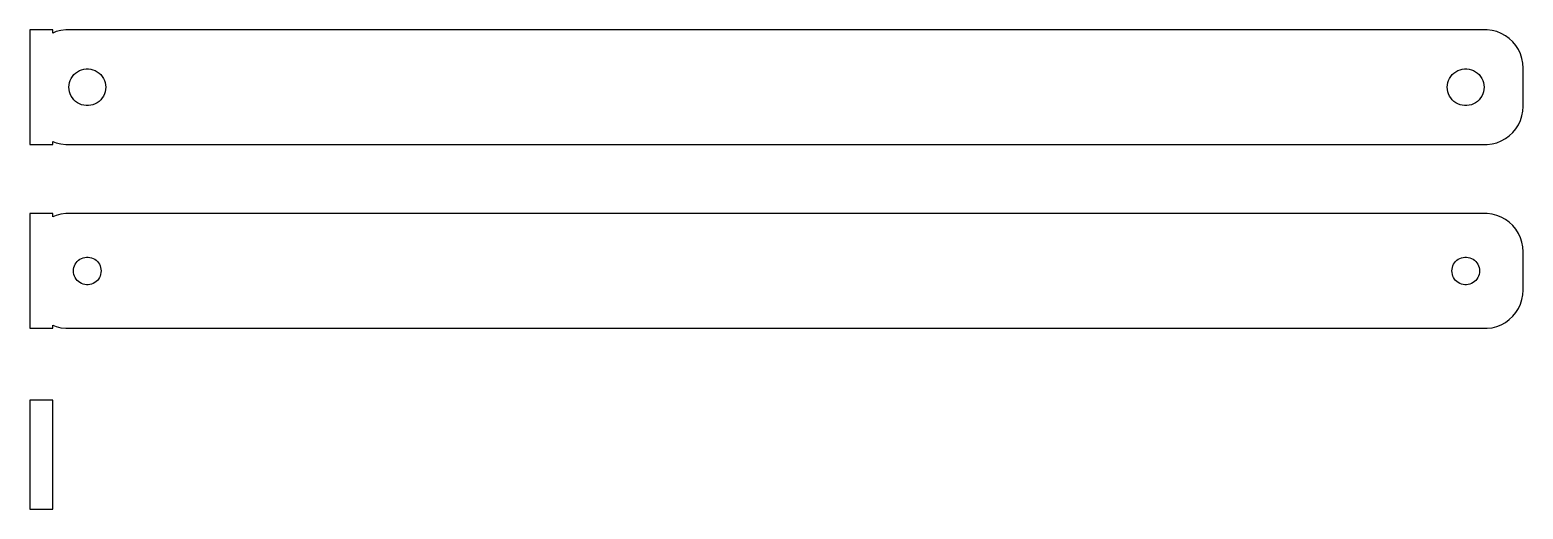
# Model space of a CAD drawing. Header units: metres. Extents: x -98 to 98, y -7 to 55.
import ezdxf

# ---------------------------------------------------------------- set-up
doc = ezdxf.new("R2010")
doc.units = ezdxf.units.M

msp = doc.modelspace()

# ---------------------------------------------------------------- linework, layer by layer
for p, q in [((-94.5, 55.4901), (-97.5, 55.4901)), ((-97.5, 55.4901), (-97.5, 40.5099)), ((-94.5, 55.0752), (-94.5, 55.4901)), ((-94.0451, 55.2553), (-94.5, 55.0752)), ((-93.4369, 55.4114), (-94.0451, 55.2553)), ((-92.8139, 55.4901), (-93.4369, 55.4114)), ((92.8139, 55.4901), (-92.8139, 55.4901)), ((93.4369, 55.4114), (92.8139, 55.4901)), ((94.0451, 55.2553), (93.4369, 55.4114)), ((94.6289, 55.0241), (94.0451, 55.2553)), ((95.1791, 54.7216), (94.6289, 55.0241)), ((95.6871, 54.3526), (95.1791, 54.7216)), ((96.1448, 53.9227), (95.6871, 54.3526)), ((96.5451, 53.4389), (96.1448, 53.9227)), ((96.8815, 52.9088), (96.5451, 53.4389)), ((97.1489, 52.3406), (96.8815, 52.9088)), ((97.3429, 51.7434), (97.1489, 52.3406)), ((97.4606, 51.1267), (97.3429, 51.7434)), ((97.5, 50.5), (97.4606, 51.1267)), ((-92.3246, 48.5968), (-92.2315, 48.8835)), ((-92.2315, 48.8835), (-92.1031, 49.1562)), ((-92.1031, 49.1562), (-91.9416, 49.4107)), ((-91.9416, 49.4107), (-91.7495, 49.6429)), ((-91.7495, 49.6429), (-91.5298, 49.8492)), ((-91.5298, 49.8492), (-91.286, 50.0264)), ((-91.286, 50.0264), (-91.0219, 50.1716)), ((-91.0219, 50.1716), (-90.7416, 50.2825)), ((-90.7416, 50.2825), (-90.4497, 50.3575)), ((-90.4497, 50.3575), (-90.1507, 50.3953)), ((-90.1507, 50.3953), (-89.8493, 50.3953)), ((-89.8493, 50.3953), (-89.5503, 50.3575)), ((-89.5503, 50.3575), (-89.2584, 50.2825)), ((-89.2584, 50.2825), (-88.9781, 50.1716)), ((-88.9781, 50.1716), (-88.714, 50.0264)), ((-88.714, 50.0264), (-88.4702, 49.8492)), ((-88.4702, 49.8492), (-88.2505, 49.6429)), ((-88.2505, 49.6429), (-88.0583, 49.4107)), ((-88.0583, 49.4107), (-87.8969, 49.1562)), ((-87.8969, 49.1562), (-87.7685, 48.8835)), ((-87.7685, 48.8835), (-87.6754, 48.5968)), ((87.6754, 48.5968), (87.7685, 48.8835)), ((87.7685, 48.8835), (87.8969, 49.1562)), ((87.8969, 49.1562), (88.0583, 49.4107)), ((88.0583, 49.4107), (88.2505, 49.6429)), ((88.2505, 49.6429), (88.4702, 49.8492)), ((88.4702, 49.8492), (88.714, 50.0264)), ((88.714, 50.0264), (88.9781, 50.1716)), ((88.9781, 50.1716), (89.2584, 50.2825)), ((89.2584, 50.2825), (89.5503, 50.3575)), ((89.5503, 50.3575), (89.8493, 50.3953)), ((89.8493, 50.3953), (90.1507, 50.3953)), ((90.1507, 50.3953), (90.4497, 50.3575)), ((90.4497, 50.3575), (90.7416, 50.2825)), ((90.7416, 50.2825), (91.0219, 50.1716)), ((91.0219, 50.1716), (91.286, 50.0264)), ((91.286, 50.0264), (91.5298, 49.8492)), ((91.5298, 49.8492), (91.7495, 49.6429)), ((91.7495, 49.6429), (91.9416, 49.4107)), ((91.9416, 49.4107), (92.1031, 49.1562)), ((92.1031, 49.1562), (92.2315, 48.8835)), ((92.2315, 48.8835), (92.3246, 48.5968)), ((97.5, 45.5), (97.5, 50.5)), ((-92.4, 48), (-92.3811, 48.3008)), ((-92.3811, 47.6992), (-92.4, 48)), ((-92.3811, 48.3008), (-92.3246, 48.5968)), ((-92.3246, 47.4032), (-92.3811, 47.6992)), ((-92.2315, 47.1165), (-92.3246, 47.4032)), ((-92.1031, 46.8438), (-92.2315, 47.1165)), ((-91.9416, 46.5893), (-92.1031, 46.8438)), ((-87.8969, 46.8438), (-88.0583, 46.5893)), ((-87.7685, 47.1165), (-87.8969, 46.8438)), ((-87.6754, 47.4032), (-87.7685, 47.1165)), ((-87.6754, 48.5968), (-87.6189, 48.3008)), ((-87.6189, 47.6992), (-87.6754, 47.4032)), ((-87.6189, 48.3008), (-87.6, 48)), ((-87.6, 48), (-87.6189, 47.6992)), ((87.6, 48), (87.6189, 48.3008)), ((87.6189, 47.6992), (87.6, 48)), ((87.6189, 48.3008), (87.6754, 48.5968)), ((87.6754, 47.4032), (87.6189, 47.6992)), ((87.7685, 47.1165), (87.6754, 47.4032)), ((87.8969, 46.8438), (87.7685, 47.1165)), ((88.0583, 46.5893), (87.8969, 46.8438)), ((92.1031, 46.8438), (91.9416, 46.5893)), ((92.2315, 47.1165), (92.1031, 46.8438)), ((92.3246, 47.4032), (92.2315, 47.1165)), ((92.3246, 48.5968), (92.3811, 48.3008)), ((92.3811, 47.6992), (92.3246, 47.4032)), ((92.3811, 48.3008), (92.4, 48)), ((92.4, 48), (92.3811, 47.6992)), ((-91.7495, 46.3571), (-91.9416, 46.5893)), ((-91.5298, 46.1508), (-91.7495, 46.3571)), ((-91.286, 45.9736), (-91.5298, 46.1508)), ((-91.0219, 45.8284), (-91.286, 45.9736)), ((-90.7416, 45.7175), (-91.0219, 45.8284)), ((-90.4497, 45.6425), (-90.7416, 45.7175)), ((-90.1507, 45.6047), (-90.4497, 45.6425)), ((-89.8493, 45.6047), (-90.1507, 45.6047)), ((-89.5503, 45.6425), (-89.8493, 45.6047)), ((-89.2584, 45.7175), (-89.5503, 45.6425)), ((-88.9781, 45.8284), (-89.2584, 45.7175)), ((-88.714, 45.9736), (-88.9781, 45.8284)), ((-88.4702, 46.1508), (-88.714, 45.9736)), ((-88.2505, 46.3571), (-88.4702, 46.1508)), ((-88.0583, 46.5893), (-88.2505, 46.3571)), ((88.2505, 46.3571), (88.0583, 46.5893)), ((88.4702, 46.1508), (88.2505, 46.3571)), ((88.714, 45.9736), (88.4702, 46.1508)), ((88.9781, 45.8284), (88.714, 45.9736)), ((89.2584, 45.7175), (88.9781, 45.8284)), ((89.5503, 45.6425), (89.2584, 45.7175)), ((89.8493, 45.6047), (89.5503, 45.6425)), ((90.1507, 45.6047), (89.8493, 45.6047)), ((90.4497, 45.6425), (90.1507, 45.6047)), ((90.7416, 45.7175), (90.4497, 45.6425)), ((91.0219, 45.8284), (90.7416, 45.7175)), ((91.286, 45.9736), (91.0219, 45.8284)), ((91.5298, 46.1508), (91.286, 45.9736)), ((91.7495, 46.3571), (91.5298, 46.1508)), ((91.9416, 46.5893), (91.7495, 46.3571)), ((97.3429, 44.2566), (97.4606, 44.8733)), ((97.4606, 44.8733), (97.5, 45.5)), ((96.5451, 42.5611), (96.8815, 43.0912)), ((96.8815, 43.0912), (97.1489, 43.6594)), ((97.1489, 43.6594), (97.3429, 44.2566)), ((94.0451, 40.7447), (94.6289, 40.9759)), ((94.6289, 40.9759), (95.1791, 41.2784)), ((95.1791, 41.2784), (95.6871, 41.6474)), ((95.6871, 41.6474), (96.1448, 42.0773)), ((96.1448, 42.0773), (96.5451, 42.5611)), ((-97.5, 40.5099), (-94.5, 40.5099)), ((-94.5, 40.9248), (-94.0451, 40.7447)), ((-94.5, 40.5099), (-94.5, 40.9248)), ((-94.0451, 40.7447), (-93.4369, 40.5886)), ((-93.4369, 40.5886), (-92.8139, 40.5099)), ((-92.8139, 40.5099), (92.8139, 40.5099)), ((92.8139, 40.5099), (93.4369, 40.5886)), ((93.4369, 40.5886), (94.0451, 40.7447)), ((-94.5, 31.4901), (-97.5, 31.4901)), ((-97.5, 31.4901), (-97.5, 16.5099)), ((-94.5, 31.0752), (-94.5, 31.4901)), ((-94.0451, 31.2553), (-94.5, 31.0752)), ((-93.4369, 31.4114), (-94.0451, 31.2553)), ((-92.8139, 31.4901), (-93.4369, 31.4114)), ((92.8139, 31.4901), (-92.8139, 31.4901)), ((93.4369, 31.4114), (92.8139, 31.4901)), ((94.0451, 31.2553), (93.4369, 31.4114)), ((94.6289, 31.0241), (94.0451, 31.2553)), ((95.1791, 30.7216), (94.6289, 31.0241)), ((95.6871, 30.3526), (95.1791, 30.7216)), ((96.1448, 29.9227), (95.6871, 30.3526)), ((96.5451, 29.4389), (96.1448, 29.9227)), ((96.8815, 28.9088), (96.5451, 29.4389)), ((97.1489, 28.3406), (96.8815, 28.9088)), ((97.3429, 27.7434), (97.1489, 28.3406)), ((97.4606, 27.1267), (97.3429, 27.7434)), ((-91.3121, 25.2322), (-91.1474, 25.3869)), ((-91.1474, 25.3869), (-90.9645, 25.5198)), ((-90.9645, 25.5198), (-90.7664, 25.6287)), ((-90.7664, 25.6287), (-90.5562, 25.7119)), ((-90.5562, 25.7119), (-90.3373, 25.7681)), ((-90.3373, 25.7681), (-90.113, 25.7964)), ((-90.113, 25.7964), (-89.887, 25.7964)), ((-89.887, 25.7964), (-89.6627, 25.7681)), ((-89.6627, 25.7681), (-89.4438, 25.7119)), ((-89.4438, 25.7119), (-89.2336, 25.6287)), ((-89.2336, 25.6287), (-89.0355, 25.5198)), ((-89.0355, 25.5198), (-88.8526, 25.3869)), ((-88.8526, 25.3869), (-88.6879, 25.2322)), ((88.6879, 25.2322), (88.8526, 25.3869)), ((88.8526, 25.3869), (89.0355, 25.5198)), ((89.0355, 25.5198), (89.2336, 25.6287)), ((89.2336, 25.6287), (89.4438, 25.7119)), ((89.4438, 25.7119), (89.6627, 25.7681)), ((89.6627, 25.7681), (89.887, 25.7964)), ((89.887, 25.7964), (90.113, 25.7964)), ((90.113, 25.7964), (90.3373, 25.7681)), ((90.3373, 25.7681), (90.5562, 25.7119)), ((90.5562, 25.7119), (90.7664, 25.6287)), ((90.7664, 25.6287), (90.9645, 25.5198)), ((90.9645, 25.5198), (91.1474, 25.3869)), ((91.1474, 25.3869), (91.3121, 25.2322)), ((97.5, 26.5), (97.4606, 27.1267)), ((97.5, 21.5), (97.5, 26.5)), ((-91.8, 24), (-91.7858, 24.2256)), ((-91.7858, 23.7744), (-91.8, 24)), ((-91.7858, 24.2256), (-91.7434, 24.4476)), ((-91.7434, 23.5524), (-91.7858, 23.7744)), ((-91.7434, 24.4476), (-91.6736, 24.6626)), ((-91.6736, 23.3374), (-91.7434, 23.5524)), ((-91.6736, 24.6626), (-91.5773, 24.8671)), ((-91.5773, 24.8671), (-91.4562, 25.058)), ((-91.4562, 25.058), (-91.3121, 25.2322)), ((-88.6879, 25.2322), (-88.5438, 25.058)), ((-88.5438, 25.058), (-88.4226, 24.8671)), ((-88.4226, 24.8671), (-88.3264, 24.6626)), ((-88.3264, 24.6626), (-88.2565, 24.4476)), ((-88.2565, 23.5524), (-88.3264, 23.3374)), ((-88.2565, 24.4476), (-88.2142, 24.2256)), ((-88.2142, 23.7744), (-88.2565, 23.5524)), ((-88.2142, 24.2256), (-88.2, 24)), ((-88.2, 24), (-88.2142, 23.7744)), ((88.2, 24), (88.2142, 24.2256)), ((88.2142, 23.7744), (88.2, 24)), ((88.2142, 24.2256), (88.2565, 24.4476)), ((88.2565, 23.5524), (88.2142, 23.7744)), ((88.2565, 24.4476), (88.3264, 24.6626)), ((88.3264, 23.3374), (88.2565, 23.5524)), ((88.3264, 24.6626), (88.4226, 24.8671)), ((88.4226, 24.8671), (88.5438, 25.058)), ((88.5438, 25.058), (88.6879, 25.2322)), ((91.3121, 25.2322), (91.4562, 25.058)), ((91.4562, 25.058), (91.5773, 24.8671)), ((91.5773, 24.8671), (91.6736, 24.6626)), ((91.6736, 24.6626), (91.7434, 24.4476)), ((91.7434, 23.5524), (91.6736, 23.3374)), ((91.7434, 24.4476), (91.7858, 24.2256)), ((91.7858, 23.7744), (91.7434, 23.5524)), ((91.7858, 24.2256), (91.8, 24)), ((91.8, 24), (91.7858, 23.7744)), ((-91.5773, 23.1329), (-91.6736, 23.3374)), ((-91.4562, 22.942), (-91.5773, 23.1329)), ((-91.3121, 22.7678), (-91.4562, 22.942)), ((-91.1474, 22.6131), (-91.3121, 22.7678)), ((-90.9645, 22.4802), (-91.1474, 22.6131)), ((-90.7664, 22.3713), (-90.9645, 22.4802)), ((-90.5562, 22.2881), (-90.7664, 22.3713)), ((-90.3373, 22.2319), (-90.5562, 22.2881)), ((-90.113, 22.2036), (-90.3373, 22.2319)), ((-89.887, 22.2036), (-90.113, 22.2036)), ((-89.6627, 22.2319), (-89.887, 22.2036)), ((-89.4438, 22.2881), (-89.6627, 22.2319)), ((-89.2336, 22.3713), (-89.4438, 22.2881)), ((-89.0355, 22.4802), (-89.2336, 22.3713)), ((-88.8526, 22.6131), (-89.0355, 22.4802)), ((-88.6879, 22.7678), (-88.8526, 22.6131)), ((-88.5438, 22.942), (-88.6879, 22.7678)), ((-88.4226, 23.1329), (-88.5438, 22.942)), ((-88.3264, 23.3374), (-88.4226, 23.1329)), ((88.4226, 23.1329), (88.3264, 23.3374)), ((88.5438, 22.942), (88.4226, 23.1329)), ((88.6879, 22.7678), (88.5438, 22.942)), ((88.8526, 22.6131), (88.6879, 22.7678)), ((89.0355, 22.4802), (88.8526, 22.6131)), ((89.2336, 22.3713), (89.0355, 22.4802)), ((89.4438, 22.2881), (89.2336, 22.3713)), ((89.6627, 22.2319), (89.4438, 22.2881)), ((89.887, 22.2036), (89.6627, 22.2319)), ((90.113, 22.2036), (89.887, 22.2036)), ((90.3373, 22.2319), (90.113, 22.2036)), ((90.5562, 22.2881), (90.3373, 22.2319)), ((90.7664, 22.3713), (90.5562, 22.2881)), ((90.9645, 22.4802), (90.7664, 22.3713)), ((91.1474, 22.6131), (90.9645, 22.4802)), ((91.3121, 22.7678), (91.1474, 22.6131)), ((91.4562, 22.942), (91.3121, 22.7678)), ((91.5773, 23.1329), (91.4562, 22.942)), ((91.6736, 23.3374), (91.5773, 23.1329)), ((97.4606, 20.8733), (97.5, 21.5)), ((96.8815, 19.0912), (97.1489, 19.6594)), ((97.1489, 19.6594), (97.3429, 20.2566)), ((97.3429, 20.2566), (97.4606, 20.8733)), ((95.1791, 17.2784), (95.6871, 17.6474)), ((95.6871, 17.6474), (96.1448, 18.0773)), ((96.1448, 18.0773), (96.5451, 18.5611)), ((96.5451, 18.5611), (96.8815, 19.0912)), ((-97.5, 16.5099), (-94.5, 16.5099)), ((-94.5, 16.9248), (-94.0451, 16.7447)), ((-94.5, 16.5099), (-94.5, 16.9248)), ((-94.0451, 16.7447), (-93.4369, 16.5886)), ((-93.4369, 16.5886), (-92.8139, 16.5099)), ((-92.8139, 16.5099), (92.8139, 16.5099)), ((92.8139, 16.5099), (93.4369, 16.5886)), ((93.4369, 16.5886), (94.0451, 16.7447)), ((94.0451, 16.7447), (94.6289, 16.9759)), ((94.6289, 16.9759), (95.1791, 17.2784)), ((-94.5, 7.1148), (-97.5, 7.1148)), ((-97.5, 7.1148), (-97.5, -7.1148)), ((-94.5, -7.1148), (-94.5, 7.1148)), ((-97.5, -7.1148), (-94.5, -7.1148))]:
    msp.add_line(p, q)

doc.saveas('drawing.dxf')
